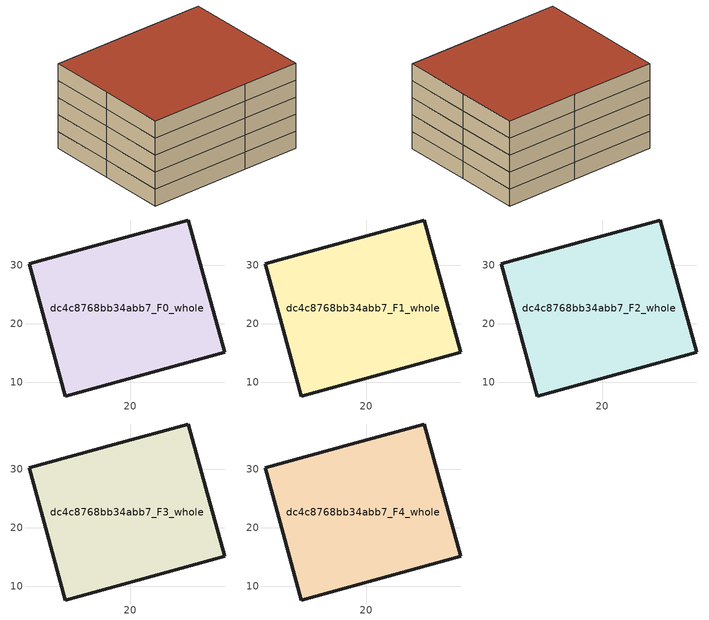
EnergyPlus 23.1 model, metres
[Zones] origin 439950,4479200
dc4c8768bb34abb7_F0_whole
 floor ground (EU_floor_Construction): 29.97,37.77 32.93,26.91 36.15,15.14 26.24,12.43 8.91,7.69 5.85,19 2.79,30.32 17.35,34.32 z0
 wall outside (EU_wall_Construction): 5.85,19 8.91,7.69 26.24,12.43 36.15,15.14 32.93,26.91 29.97,37.77 17.35,34.32 2.79,30.32 5.85,19 z0:3
dc4c8768bb34abb7_F1_whole
 floor to dc4c8768bb34abb7_F0_whole (EU_floor_Construction): 29.97,37.77 32.93,26.91 36.15,15.14 26.24,12.43 8.91,7.69 5.85,19 2.79,30.32 17.35,34.32 z3
 wall outside (EU_wall_Construction): 5.85,19 8.91,7.69 26.24,12.43 36.15,15.14 32.93,26.91 29.97,37.77 17.35,34.32 2.79,30.32 5.85,19 z3:6
dc4c8768bb34abb7_F2_whole
 floor to dc4c8768bb34abb7_F1_whole (EU_floor_Construction): 29.97,37.77 32.93,26.91 36.15,15.14 26.24,12.43 8.91,7.69 5.85,19 2.79,30.32 17.35,34.32 z6
 wall outside (EU_wall_Construction): 5.85,19 8.91,7.69 26.24,12.43 36.15,15.14 32.93,26.91 29.97,37.77 17.35,34.32 2.79,30.32 5.85,19 z6:9
dc4c8768bb34abb7_F3_whole
 floor to dc4c8768bb34abb7_F2_whole (EU_floor_Construction): 29.97,37.77 32.93,26.91 36.15,15.14 26.24,12.43 8.91,7.69 5.85,19 2.79,30.32 17.35,34.32 z9
 wall outside (EU_wall_Construction): 5.85,19 8.91,7.69 26.24,12.43 36.15,15.14 32.93,26.91 29.97,37.77 17.35,34.32 2.79,30.32 5.85,19 z9:12
dc4c8768bb34abb7_F4_whole
 floor to dc4c8768bb34abb7_F3_whole (EU_floor_Construction): 29.97,37.77 32.93,26.91 36.15,15.14 26.24,12.43 8.91,7.69 5.85,19 2.79,30.32 17.35,34.32 z12
 wall outside (EU_wall_Construction): 5.85,19 8.91,7.69 26.24,12.43 36.15,15.14 32.93,26.91 29.97,37.77 17.35,34.32 2.79,30.32 5.85,19 z12:15
 roof outside (EU_roof_Construction): 36.15,15.14 32.93,26.91 29.97,37.77 17.35,34.32 2.79,30.32 5.85,19 8.91,7.69 26.24,12.43 z15
[Building]
EU S2 Campaign: North Axis=0; Terrain=City; Solar Distribution=FullExterior
[Site:Location]
Madrid: Latitude=40.5; Longitude=-3.5; Time Zone=1; Elevation=609
[SizingPeriod:WeatherFileDays]
AnnualSizingPeriod: Begin Month=1; Begin Day of Month=1; End Month=12; End Day of Month=31; Day of Week for Start Day=Monday; Use Weather File Daylight Saving Period=No; Use Weather File Rain and Snow Indicators=No
[MATERIAL]
EU_InternalMass_Material: Roughness=MediumRough; Thickness=0.1; Conductivity=1; Density=1800; Specific Heat=900; Thermal Absorptance=0.9; Solar Absorptance=0.7; Visible Absorptance=0.7
[MATERIAL:NOMASS] Roughness=MediumRough; Thermal Absorptance=0.9; Solar Absorptance=0.7; Visible Absorptance=0.7
Name | Thermal Resistance
EU_wall_NoMass | 0.609216
EU_roof_NoMass | 0.513268
EU_floor_NoMass | 0.568163
[CONSTRUCTION]
EU_wall_Construction: EU_wall_NoMass
EU_roof_Construction: EU_roof_NoMass
EU_floor_Construction: EU_floor_NoMass
EU_InternalMass_Construction: EU_InternalMass_Material
[ZONE] Type=1; Multiplier=1; Ceiling Height=autocalculate; Volume=1985.02; Floor Area=autocalculate; Part of Total Floor Area=Yes
dc4c8768bb34abb7_F0_whole; dc4c8768bb34abb7_F1_whole; dc4c8768bb34abb7_F2_whole; dc4c8768bb34abb7_F3_whole; dc4c8768bb34abb7_F4_whole
[INTERNALMASS] Construction=EU_InternalMass_Construction; Surface Area=603.587
Name | Zone or ZoneList
dc4c8768bb34abb7_F0_whole_EU_InternalMass | dc4c8768bb34abb7_F0_whole
dc4c8768bb34abb7_F1_whole_EU_InternalMass | dc4c8768bb34abb7_F1_whole
dc4c8768bb34abb7_F2_whole_EU_InternalMass | dc4c8768bb34abb7_F2_whole
dc4c8768bb34abb7_F3_whole_EU_InternalMass | dc4c8768bb34abb7_F3_whole
dc4c8768bb34abb7_F4_whole_EU_InternalMass | dc4c8768bb34abb7_F4_whole
[OTHEREQUIPMENT] Fuel Type=Electricity; Design Level Calculation Method=Watts/Area; Power per Zone Floor Area=1; Fraction Latent=0; Fraction Radiant=0; Fraction Lost=0; Carbon Dioxide Generation Rate=0; EndUse Subcategory=EU_Step8_InternalGains
Name | Zone or ZoneList or Space or SpaceList | Schedule
EU_Step8_InternalGain_dc4c8768bb34abb7_F0_whole_f000 | dc4c8768bb34abb7_F0_whole | EU_Step8_GainSchedule_dc4c8768bb34abb7_F0_whole_f000
EU_Step8_InternalGain_dc4c8768bb34abb7_F1_whole_f000 | dc4c8768bb34abb7_F1_whole | EU_Step8_GainSchedule_dc4c8768bb34abb7_F1_whole_f000
EU_Step8_InternalGain_dc4c8768bb34abb7_F2_whole_f000 | dc4c8768bb34abb7_F2_whole | EU_Step8_GainSchedule_dc4c8768bb34abb7_F2_whole_f000
EU_Step8_InternalGain_dc4c8768bb34abb7_F3_whole_f000 | dc4c8768bb34abb7_F3_whole | EU_Step8_GainSchedule_dc4c8768bb34abb7_F3_whole_f000
EU_Step8_InternalGain_dc4c8768bb34abb7_F4_whole_f000 | dc4c8768bb34abb7_F4_whole | EU_Step8_GainSchedule_dc4c8768bb34abb7_F4_whole_f000
[ZONEVENTILATION:DESIGNFLOWRATE] Schedule=EU_AlwaysOn; Design Flow Rate Calculation Method=AirChanges/Hour; Air Changes per Hour=0.752966; Ventilation Type=Natural; Fan Pressure Rise=0; Fan Total Efficiency=1; Constant Term Coefficient=1; Temperature Term Coefficient=0; Velocity Term Coefficient=0; Velocity Squared Term Coefficient=0; Minimum Indoor Temperature=-100; Maximum Indoor Temperature=100; Delta Temperature=-100; Minimum Outdoor Temperature=-100; Maximum Outdoor Temperature=100; Maximum Wind Speed=40
Name | Zone or ZoneList or Space or SpaceList
EU_ConstantAir_dc4c8768bb34abb7_F0_whole | dc4c8768bb34abb7_F0_whole
EU_ConstantAir_dc4c8768bb34abb7_F1_whole | dc4c8768bb34abb7_F1_whole
EU_ConstantAir_dc4c8768bb34abb7_F2_whole | dc4c8768bb34abb7_F2_whole
EU_ConstantAir_dc4c8768bb34abb7_F3_whole | dc4c8768bb34abb7_F3_whole
EU_ConstantAir_dc4c8768bb34abb7_F4_whole | dc4c8768bb34abb7_F4_whole
[HVACTEMPLATE:THERMOSTAT] Constant Heating Setpoint=20; Constant Cooling Setpoint=50
EU_HeatOnly_dc4c8768bb34abb7_F0_whole; EU_HeatOnly_dc4c8768bb34abb7_F1_whole; EU_HeatOnly_dc4c8768bb34abb7_F2_whole; EU_HeatOnly_dc4c8768bb34abb7_F3_whole; EU_HeatOnly_dc4c8768bb34abb7_F4_whole
[HVACTEMPLATE:ZONE:IDEALLOADSAIRSYSTEM] System Availability Schedule=EU_AlwaysOn; Maximum Heating Supply Air Temperature=50; Minimum Cooling Supply Air Temperature=13; Maximum Heating Supply Air Humidity Ratio=0.0156; Minimum Cooling Supply Air Humidity Ratio=0.0077; Heating Limit=NoLimit; Cooling Limit=NoLimit; Heating Availability Schedule=EU_AlwaysOn; Cooling Availability Schedule=EU_CoolingOff; Dehumidification Control Type=ConstantSensibleHeatRatio; Cooling Sensible Heat Ratio=0.7; Dehumidification Setpoint=60; Humidification Control Type=None; Humidification Setpoint=30; Outdoor Air Method=None; Outdoor Air Flow Rate per Person=0.00944; Outdoor Air Flow Rate per Zone Floor Area=0; Outdoor Air Flow Rate per Zone=0; Demand Controlled Ventilation Type=None; Outdoor Air Economizer Type=NoEconomizer; Heat Recovery Type=None; Sensible Heat Recovery Effectiveness=0.7; Latent Heat Recovery Effectiveness=0.65
Name | Template Thermostat
dc4c8768bb34abb7_F0_whole | EU_HeatOnly_dc4c8768bb34abb7_F0_whole
dc4c8768bb34abb7_F1_whole | EU_HeatOnly_dc4c8768bb34abb7_F1_whole
dc4c8768bb34abb7_F2_whole | EU_HeatOnly_dc4c8768bb34abb7_F2_whole
dc4c8768bb34abb7_F3_whole | EU_HeatOnly_dc4c8768bb34abb7_F3_whole
dc4c8768bb34abb7_F4_whole | EU_HeatOnly_dc4c8768bb34abb7_F4_whole
[SIZING:ZONE] Zone Cooling Design Supply Air Temperature Input Method=SupplyAirTemperature; Zone Cooling Design Supply Air Temperature=13; Zone Heating Design Supply Air Temperature Input Method=SupplyAirTemperature; Zone Heating Design Supply Air Temperature=50; Zone Cooling Design Supply Air Humidity Ratio=0.008; Zone Heating Design Supply Air Humidity Ratio=0.008; Cooling Design Air Flow Method=DesignDay; Cooling Design Air Flow Rate=0; Cooling Minimum Air Flow per Zone Floor Area=0.000762; Cooling Minimum Air Flow=0; Cooling Minimum Air Flow Fraction=0.2; Heating Design Air Flow Method=DesignDay; Heating Design Air Flow Rate=0; Heating Maximum Air Flow per Zone Floor Area=0.002032; Heating Maximum Air Flow=0.141576; Heating Maximum Air Flow Fraction=0.3; Account for Dedicated Outdoor Air System=No; Dedicated Outdoor Air System Control Strategy=NeutralSupplyAir; Dedicated Outdoor Air Low Setpoint Temperature for Design=autosize; Dedicated Outdoor Air High Setpoint Temperature for Design=autosize; Zone Load Sizing Method=Sensible Load Only No Latent Load; Zone Latent Cooling Design Supply Air Humidity Ratio Input Method=HumidityRatioDifference; Zone Cooling Design Supply Air Humidity Ratio Difference=0.005; Zone Latent Heating Design Supply Air Humidity Ratio Input Method=HumidityRatioDifference; Zone Humidification Design Supply Air Humidity Ratio Difference=0.005
dc4c8768bb34abb7_F0_whole; dc4c8768bb34abb7_F1_whole; dc4c8768bb34abb7_F2_whole; dc4c8768bb34abb7_F3_whole; dc4c8768bb34abb7_F4_whole
[SCHEDULE:CONSTANT]
Name | Hourly Value
EU_AlwaysOn | 1
EU_CoolingOff | 0
[SCHEDULE:FILE] Column Number=1; Rows to Skip at Top=0; Number of Hours of Data=8760; Column Separator=Comma; Interpolate to Timestep=No; Minutes per Item=60; Adjust Schedule for Daylight Savings=Yes
Name | File
EU_Step8_GainSchedule_dc4c8768bb34abb7_F0_whole_f000 | C:\Users\o_iseri\Desktop\OpenUBEM\openubem\outputs\eu_evidence\EU-11\ES-MAD-BERRUGUETE\idfs\dc4c8768bb34abb7\dc4c8768bb34abb7_F0_whole_f000_gain.csv
EU_Step8_GainSchedule_dc4c8768bb34abb7_F1_whole_f000 | C:\Users\o_iseri\Desktop\OpenUBEM\openubem\outputs\eu_evidence\EU-11\ES-MAD-BERRUGUETE\idfs\dc4c8768bb34abb7\dc4c8768bb34abb7_F1_whole_f000_gain.csv
EU_Step8_GainSchedule_dc4c8768bb34abb7_F2_whole_f000 | C:\Users\o_iseri\Desktop\OpenUBEM\openubem\outputs\eu_evidence\EU-11\ES-MAD-BERRUGUETE\idfs\dc4c8768bb34abb7\dc4c8768bb34abb7_F2_whole_f000_gain.csv
EU_Step8_GainSchedule_dc4c8768bb34abb7_F3_whole_f000 | C:\Users\o_iseri\Desktop\OpenUBEM\openubem\outputs\eu_evidence\EU-11\ES-MAD-BERRUGUETE\idfs\dc4c8768bb34abb7\dc4c8768bb34abb7_F3_whole_f000_gain.csv
EU_Step8_GainSchedule_dc4c8768bb34abb7_F4_whole_f000 | C:\Users\o_iseri\Desktop\OpenUBEM\openubem\outputs\eu_evidence\EU-11\ES-MAD-BERRUGUETE\idfs\dc4c8768bb34abb7\dc4c8768bb34abb7_F4_whole_f000_gain.csv
